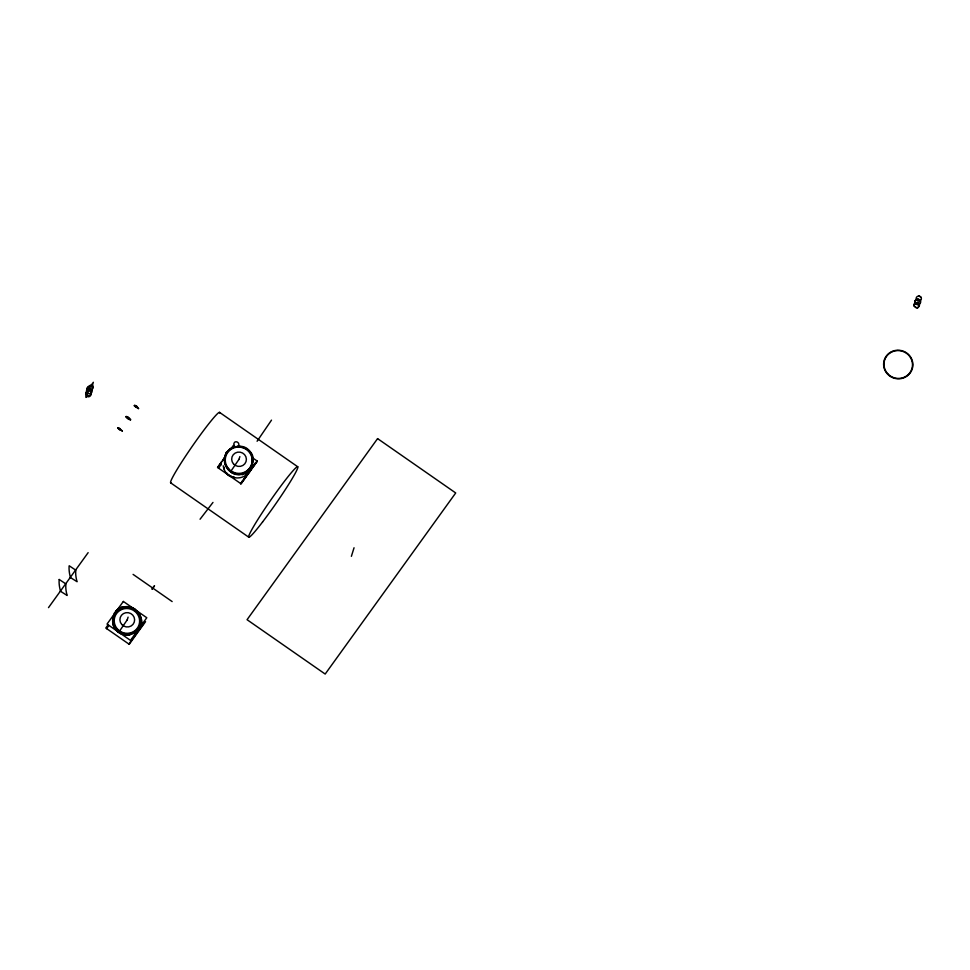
<?xml version="1.0" encoding="UTF-8"?>
<svg xmlns="http://www.w3.org/2000/svg" width="970" height="970" viewBox="0 0 970 970"><rect width="100%" height="100%" fill="white"/><g stroke="black" fill="none" stroke-linecap="round" stroke-linejoin="round"><path stroke-width="1.45" d="M224.422 459.828L224.907 456.506M224.446 459.768C224.482 453.317 229.708 447.243 236.171 446.6M138.625 408.54L136.649 406.224L134.321 405.569M224.603 457.84L226.968 452.226L231.575 448.164M233.819 443.629C234.57 440.283 239.214 441.75 238.899 444.866M119.286 631.494L127.264 619.794M91.786 387.26L93.338 382.289L88.706 388.715L85.99 397.433L87.543 395.287M127.203 619.988L128.088 617.138M238.972 459.465L239.857 456.603M351.382 556.331L354.05 547.759M153.212 587.844L154.509 585.819M118.728 632.222A14.368 13.968 17.3 0 0 128.743 634.768C165.458 622 112.956 585.407 113.005 623.819M257.086 441.253L271.503 420.131M242.694 480.829L240.79 483.581A43.905 3.189 -55.2 0 1 248.308 472.899L246.368 475.591M220.469 465.37L221.415 464.012A43.905 3.189 -55.2 0 0 218.565 468.122M252.394 457.719L257.329 461.15A121.905 8.863 -55.2 0 0 241.021 483.787L217.583 467.479L221.694 461.684M241.021 483.787L257.329 461.15M222.724 460.253L224.434 457.864M48.5 607.632L88.137 552.645M106.567 628.705L108.507 626.026M239.032 459.259L231.175 470.814M240.572 483.642L242.5 480.95M243.47 479.616L245.398 476.925M249.266 471.565L250.236 470.22M251.206 468.874L253.134 466.194M254.104 464.86L256.044 462.169M128.792 644.165L144.263 622.704M152.957 587.59L151.987 589.275L153.102 587.99M231.212 448.504L234.388 445.181M253.752 465.479L255.534 463.126A43.905 3.189 -55.2 0 0 248.926 472.038M200.062 519.229L212.976 502.424M153.284 587.202L153.575 586.85A33.101 2.401 -55.2 0 1 153.878 586.498L154.4 585.916M91.847 389.734C97.558 379.015 79.176 389.916 91.107 391.092C98.71 381.574 78.958 389.055 91.847 389.734A2.849 2.764 17.3 0 1 89.786 393.711A2.849 2.764 17.3 0 1 86.548 390.389A2.849 2.764 17.3 0 1 90.804 388.606M230.399 448.88L234.813 446.855M118.631 609.415L119.807 608.699M128.185 418.797L126.064 416.748L128.561 417.561M234.946 473.772C255.837 480.247 259.196 444.187 237.601 446.321M122.96 607.438C130.962 605.013 140.213 610.979 141.074 619.345M130.865 634.368L127.967 634.829M122.244 431.092L118.11 428.243A2.752 0.618 35.8 0 0 120.025 430.11L120.098 430.134M118.194 427.903L122.378 430.922M130.113 634.55L123.178 634.307M125.094 607.038C109.137 607.778 109.064 632.828 124.548 634.622M125.857 606.977L123.711 607.268A14.344 13.944 17.3 0 0 115.2 612.749M237.565 446.406C273.491 450.783 237.504 495.561 224.628 462.617M138.48 408.661L134.442 405.909L136.346 407.473M236.316 474.087L229.453 470.705L224.979 463.818M919.014 295.947L921.245 297.511M136.721 406.248L134.684 405.193L134.393 405.848M120.413 428.885L119.261 428.182A2.752 0.618 35.8 0 0 117.988 428.146L118.061 428.061M70.398 577.514L77.054 581.721A259.135 57.945 35.8 0 1 75.854 570.227L69.185 565.765A279.966 62.613 35.8 0 0 70.458 577.55M60.492 591.263L67.136 595.471A259.135 57.945 35.8 0 1 65.948 583.964L59.267 579.514M219.596 412.408L297.717 466.752M170.659 482.842L248.781 537.198M133.084 574.385L172.139 601.57M227.465 452.76L226.192 452.408A6.948 1.552 35.8 0 0 226.252 452.917L226.507 453.317M115.733 613.319L114.448 612.882A6.948 1.552 35.8 0 0 114.484 613.44L114.957 614.046M113.199 624.547L112.75 622.461M140.662 617.284C146.591 636.453 113.587 641.267 112.678 621.709M140.832 617.999L141.159 620.097M114.884 612.543A14.683 14.271 17.3 0 1 135.279 609.293M145.561 621.685A121.905 8.863 -55.2 0 0 129.252 644.322L105.803 628.014A121.905 8.863 -55.2 0 1 107.876 625.104M243.64 479.471A42.607 3.092 -55.2 0 1 248.308 472.899M217.583 467.479A121.905 8.863 -55.2 0 1 224.773 457.391M231.879 447.594A121.905 8.863 -55.2 0 1 233.891 444.842M247.871 472.596A13.168 11.967 -24.4 0 1 245.689 474.694M234.631 477.495A13.168 11.967 -24.4 0 1 229.866 475.603M229.708 475.809A13.168 13.095 78.3 0 1 226.301 472.669M224.41 469.165A13.168 13.095 78.3 0 1 224.021 467.892M249.763 470.838A13.168 11.337 27.7 0 1 248.963 472.56M244.064 473.687A11.749 10.779 -22.3 0 1 242.282 474.803M249.084 472.172A14.295 13.677 -5.5 0 1 229.344 475.579M251.691 465.333A14.295 13.422 23.4 0 1 249.278 472.305M229.175 475.797A14.295 14.174 0.8 0 1 223.221 465.794M224.155 458.98A14.295 14.174 0.8 0 1 224.422 458.349M241.203 474.136A14.344 13.944 17.3 0 1 230.52 471.687M224.385 460.532A14.344 13.944 17.3 0 1 226.931 452.178M226.968 452.226A14.344 13.944 17.3 0 1 235.492 446.733M249.217 471.626A42.607 3.092 -55.2 0 1 252.855 466.691M250.624 467.188A13.738 12.84 -17 0 1 245.507 474.827M234.534 477.531A13.738 12.84 -17 0 1 226.446 473.008M224.179 468.825A13.738 12.84 -17 0 1 223.743 466.837M171.399 482.636A42.886 3.116 -55.2 0 1 192.339 446.176A42.886 3.116 -55.2 0 1 219.729 413.062M126.039 416.579A2.849 0.643 35.8 0 1 128.707 417.646A2.849 0.643 35.8 0 1 130.659 419.877M130.392 419.925A2.849 0.643 35.8 0 1 128.028 418.725A2.849 0.643 35.8 0 1 126.088 416.845M90.695 391.589A2.619 2.546 17.3 0 1 90.028 395.336A2.619 2.546 17.3 0 1 86.281 394.22A2.619 2.546 17.3 0 1 87.773 390.716M90.683 393.165A2.619 2.546 17.3 0 1 89.555 396.487A2.619 2.546 17.3 0 1 86.075 395.517A2.619 2.546 17.3 0 1 86.827 392.086M88.355 391.662A2.619 2.546 17.3 0 1 88.791 391.71M60.552 591.3A279.966 62.613 35.8 0 1 59.206 579.466M919.342 304.835C919.972 307.441 915.583 308.29 917.584 307.987L919.499 305.308L918.335 302.87L915.607 302.604L913.813 304.459L914.189 306.265L916.444 307.842L913.873 305.586L914.637 303.634L917.414 302.579L919.342 304.835M915.134 300.773L915.231 302.979L917.499 304.556L919.657 303.913L920.494 302.094L920.251 300.724L918.008 299.16L915.134 300.773M123.348 601.436L107.039 624.074L130.477 640.37L146.785 617.745L123.348 601.436M377.585 438.61L247.059 619.697L325.18 674.053L455.706 492.966L377.585 438.61M121.747 624.474A7.384 7.178 17.3 0 0 134.248 622.182A7.384 7.178 17.3 0 0 125.785 612.725A7.384 7.178 17.3 0 0 121.747 624.474M116.873 629.324A13.507 13.131 17.3 0 0 139.741 625.129A13.507 13.131 17.3 0 0 124.269 607.826A13.507 13.131 17.3 0 0 116.873 629.324M116.291 630.088A14.332 13.932 17.3 0 0 140.492 625.42A14.332 13.932 17.3 0 0 123.917 607.208A14.332 13.932 17.3 0 0 116.291 630.088M884.979 370.382A14.683 14.271 17.3 0 0 910.272 372.88A14.683 14.271 17.3 0 0 899.481 350.279A14.683 14.271 17.3 0 0 884.979 370.382M233.515 463.939A7.384 7.178 17.3 0 0 246.016 461.647A7.384 7.178 17.3 0 0 237.565 452.19A7.384 7.178 17.3 0 0 233.515 463.939M228.641 468.789A13.507 13.131 17.3 0 0 251.509 464.606A13.507 13.131 17.3 0 0 236.037 447.291A13.507 13.131 17.3 0 0 228.641 468.789M228.059 469.553A14.32 13.919 17.3 0 0 252.261 464.885A14.32 13.919 17.3 0 0 235.698 446.673A14.32 13.919 17.3 0 0 228.059 469.553M887.635 373.68A14.32 13.907 17.3 0 0 911.824 369.024A14.32 13.907 17.3 0 0 895.274 350.825A14.32 13.907 17.3 0 0 887.635 373.68M117.479 629.069A12.743 12.38 17.3 0 0 139.001 624.922A12.743 12.38 17.3 0 0 124.269 608.723A12.743 12.38 17.3 0 0 117.479 629.069M262.555 521.993A42.886 3.116 -55.2 0 0 297.814 466.837A42.886 3.116 -55.2 0 0 259.39 517.095A42.886 3.116 -55.2 0 0 262.555 521.993M916.82 300.3A2.619 2.546 17.3 0 0 921.257 299.439A2.619 2.546 17.3 0 0 918.226 296.105A2.619 2.546 17.3 0 0 916.82 300.3M915.619 303.695A2.849 2.764 17.3 0 0 920.445 302.773A2.849 2.764 17.3 0 0 917.147 299.148A2.849 2.764 17.3 0 0 915.619 303.695"/></g></svg>
